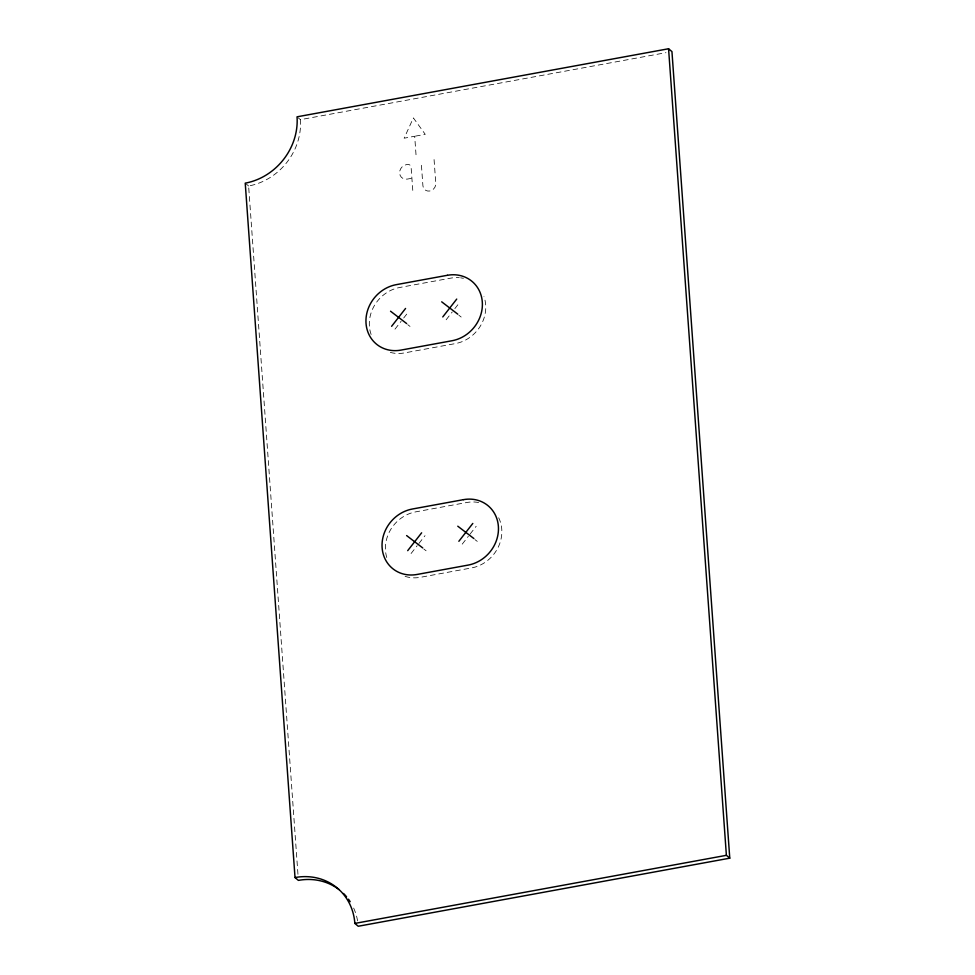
<?xml version="1.0" encoding="UTF-8"?>
<svg xmlns="http://www.w3.org/2000/svg" width="975" height="975" viewBox="0 0 975 975"><rect width="100%" height="100%" fill="white"/><g stroke="black" fill="none" stroke-linecap="round" stroke-linejoin="round"><path stroke-width="0.73" stroke-dasharray="4.88 3.66" d="M394.985 329.16L401.091 321.348M403.711 317.996L408.939 311.305M446.148 319.776L452.254 311.963M454.862 308.624L460.102 301.921M411.072 553.52L417.178 545.707M418.921 543.477L425.015 535.665M462.235 544.135L468.341 536.323M470.084 534.093L476.178 526.281M297.96 874.307L248.613 185.993A59.512 53.296 -49.9 0 0 300.41 119.669L665.949 52.687M415.435 136.122L425.234 134.331L413.376 117.914L404.15 138.194L414.692 136.256L416.057 155.305M411.158 178.388L407.318 179.095A7.654 6.849 -49.9 0 1 399.628 173.197A7.654 6.849 -49.9 0 1 406.283 164.678L407.379 164.483A3.717 3.327 -49.9 0 1 411.121 167.347L413.01 193.757M458.884 315.266L461.175 317.021M407.721 324.638L410.012 326.406M474.959 539.626L477.263 541.381M423.796 548.998L426.099 550.765M298.155 117.78L300.41 119.669M245.237 183.154L248.613 185.993M434.07 159.583L435.776 183.361A6.862 6.143 -49.9 0 1 429.804 191.002A6.862 6.143 -49.9 0 1 422.906 185.713L421.2 161.947M353.669 908.066A59.512 53.296 -49.9 0 1 357.752 921.936M390.317 352.402A34.71 31.09 -49.9 0 0 404.308 352.95L455.471 343.566A34.71 31.09 -49.9 0 0 483.966 296.619M371.122 334.462A34.71 31.09 -49.9 0 1 399.616 287.503L450.779 278.131A34.71 31.09 -49.9 0 1 459.286 277.704M460.663 277.851A34.71 31.09 -49.9 0 1 463.418 278.338M405.088 576.359A34.71 31.09 -49.9 0 0 420.396 577.31L471.547 567.938A34.71 31.09 -49.9 0 0 496.994 514.8M386.77 557.505A34.71 31.09 -49.9 0 1 415.703 511.863L466.867 502.491A34.71 31.09 -49.9 0 1 479.505 502.698"/><path stroke-width="1.46" d="M391.609 326.308L405.563 308.453M442.772 316.936L456.727 299.081M407.696 550.668L421.639 532.813M458.859 541.296L472.802 523.441M295.023 877.549A59.512 53.296 -49.9 0 1 354.851 923.41L358.227 926.25L729.763 858.171L671.946 51.59L668.57 48.75L297.034 116.829A59.512 53.296 -49.9 0 1 245.237 183.154L295.023 877.549L298.387 880.388A59.512 53.296 -49.9 0 1 339.032 889.59M354.851 923.41L726.387 855.331L729.763 858.171M441.699 301.836L457.799 314.182M390.536 311.208L406.636 323.554M457.775 526.195L473.887 538.541M406.612 535.567L422.723 547.926M668.57 48.75L726.387 855.331M343.505 893.478A59.512 53.296 -49.9 0 1 346.588 896.817M348.465 899.194A59.512 53.296 -49.9 0 1 350.183 901.692M447.403 275.291L396.24 284.663A34.71 31.09 -49.9 0 0 366.027 323.347A34.71 31.09 -49.9 0 0 400.932 350.11L452.095 340.726A34.71 31.09 -49.9 0 0 482.308 302.043A34.71 31.09 -49.9 0 0 447.403 275.291M463.491 499.651L412.327 509.023A34.71 31.09 -49.9 0 0 382.115 547.706A34.71 31.09 -49.9 0 0 417.02 574.47L468.183 565.086A34.71 31.09 -49.9 0 0 498.383 526.403A34.71 31.09 -49.9 0 0 463.491 499.651"/></g></svg>
